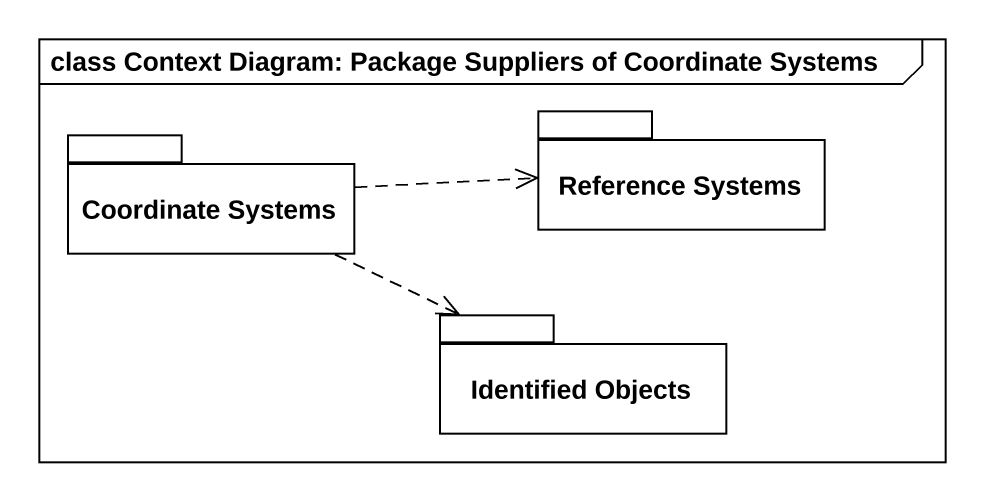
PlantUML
@startuml
mainframe class Context Diagram: Package Suppliers of Coordinate Systems
package "Reference Systems" as Reference_Systems {
}
package "Coordinate Systems" as Coordinate_Systems {
}
package "Identified Objects" as Identified_Objects {
}
Coordinate_Systems .right.> Reference_Systems
Coordinate_Systems .right.> Identified_Objects
@enduml
